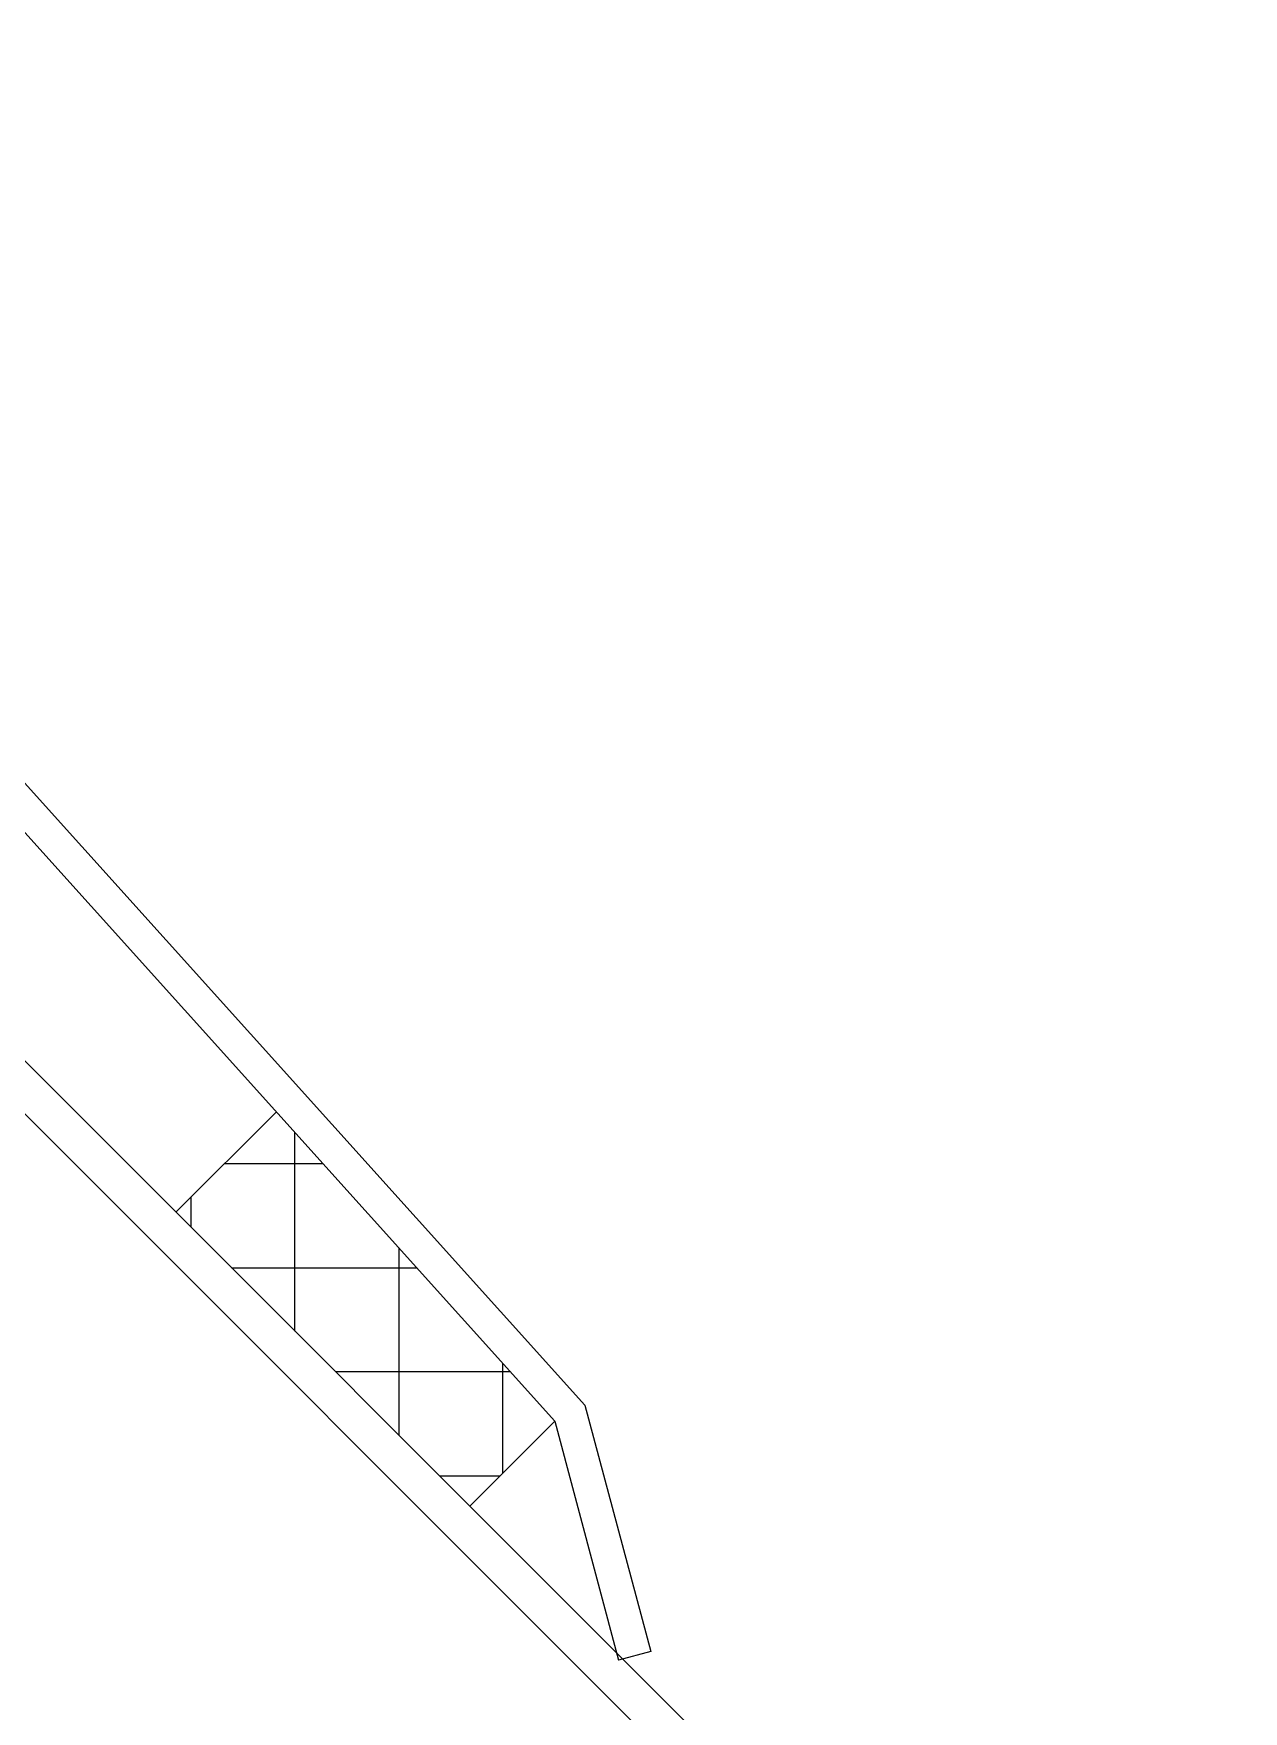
# Model space of a CAD drawing. Header units: inches. Extents: x 0 to 10293, y 0 to 4182.
# Drawn here: x 2928.405 to 2929.86, y 3570.785 to 3572.803 of the extents above; entities that cross this region are included whole.
import ezdxf

# ---------------------------------------------------------------- set-up
doc = ezdxf.new("R2010")
doc.units = ezdxf.units.IN
doc.header["$LTSCALE"] = 48
doc.header["$MEASUREMENT"] = 0

# ---------------------------------------------------------------- blocks, each defined once
blk = doc.blocks.new('RIDGEFLASHING')
at = {"linetype": 'Continuous'}
for p, q in [((1.0116, 1.7293), (-2.2433, 1.5586)), ((1.0137, 1.6893), (-2.2316, 1.5192)), ((-2.2433, 1.5586), (-2.5091, 1.4052)), ((-1.9339, 1.375), (-1.7652, 1.5437)), ((-1.8156, 1.541), (-1.7316, 1.457)), ((-1.7316, 1.375), (-1.7316, 1.5454)), ((-2.2316, 1.5192), (-2.4891, 1.3705)), ((-2.2316, 1.4308), (-2.1383, 1.5241)), ((-2.2316, 1.375), (-2.2316, 1.5192)), ((-2.1515, 1.5234), (-2.0031, 1.375)), ((-1.9518, 1.5339), (-2.1106, 1.375)), ((-1.8263, 1.375), (-1.9836, 1.5322)), ((-2.1799, 1.375), (-2.2316, 1.4267)), ((-2.5091, 1.4052), (-2.4891, 1.3705)), ((-1.7316, 1.4005), (-1.7571, 1.375))]:
    blk.add_line(p, q, dxfattribs=at)

msp = doc.modelspace()

# ---------------------------------------------------------------- linework, layer by layer
at = {"linetype": 'Continuous'}
for p, q in [((2930.18051, 3569.78132), (2927.35208, 3572.60975)), ((2930.14869, 3569.74951), (2927.32026, 3572.57793))]:
    msp.add_line(p, q, dxfattribs=at)

# ---------------------------------------------------------------- block references
at = {"xscale": -1, "rotation": 315.0000000000184}
msp.add_blockref('RIDGEFLASHING', (2926.37981, 3571.63748), dxfattribs=at)

doc.saveas('drawing.dxf')
